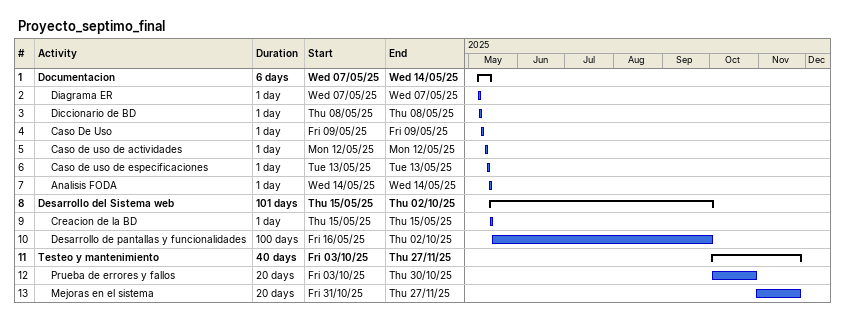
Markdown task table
Proyecto_septimo_final

| ID | Level | Task | Duration | Start | Finish |
|---|---|---|---|---|---|
| 1 | 1 | **Documentacion** | 6d | 2025-05-07 | 2025-05-14 |
| 2 | 2 | Diagrama ER | 1d | 2025-05-07 | 2025-05-07 |
| 3 | 2 | Diccionario de BD | 1d | 2025-05-08 | 2025-05-08 |
| 4 | 2 | Caso De Uso | 1d | 2025-05-09 | 2025-05-09 |
| 5 | 2 | Caso de uso de actividades | 1d | 2025-05-12 | 2025-05-12 |
| 6 | 2 | Caso de uso de especificaciones | 1d | 2025-05-13 | 2025-05-13 |
| 7 | 2 | Analisis FODA | 1d | 2025-05-14 | 2025-05-14 |
| 8 | 1 | **Desarrollo del Sistema web** | 101d | 2025-05-15 | 2025-10-02 |
| 9 | 2 | Creacion de la BD | 1d | 2025-05-15 | 2025-05-15 |
| 10 | 2 | Desarrollo de pantallas y funcionalidades | 100d | 2025-05-16 | 2025-10-02 |
| 11 | 1 | **Testeo y mantenimiento** | 40d | 2025-10-03 | 2025-11-27 |
| 12 | 2 | Prueba de errores y fallos | 20d | 2025-10-03 | 2025-10-30 |
| 13 | 2 | Mejoras en el sistema | 20d | 2025-10-31 | 2025-11-27 |
